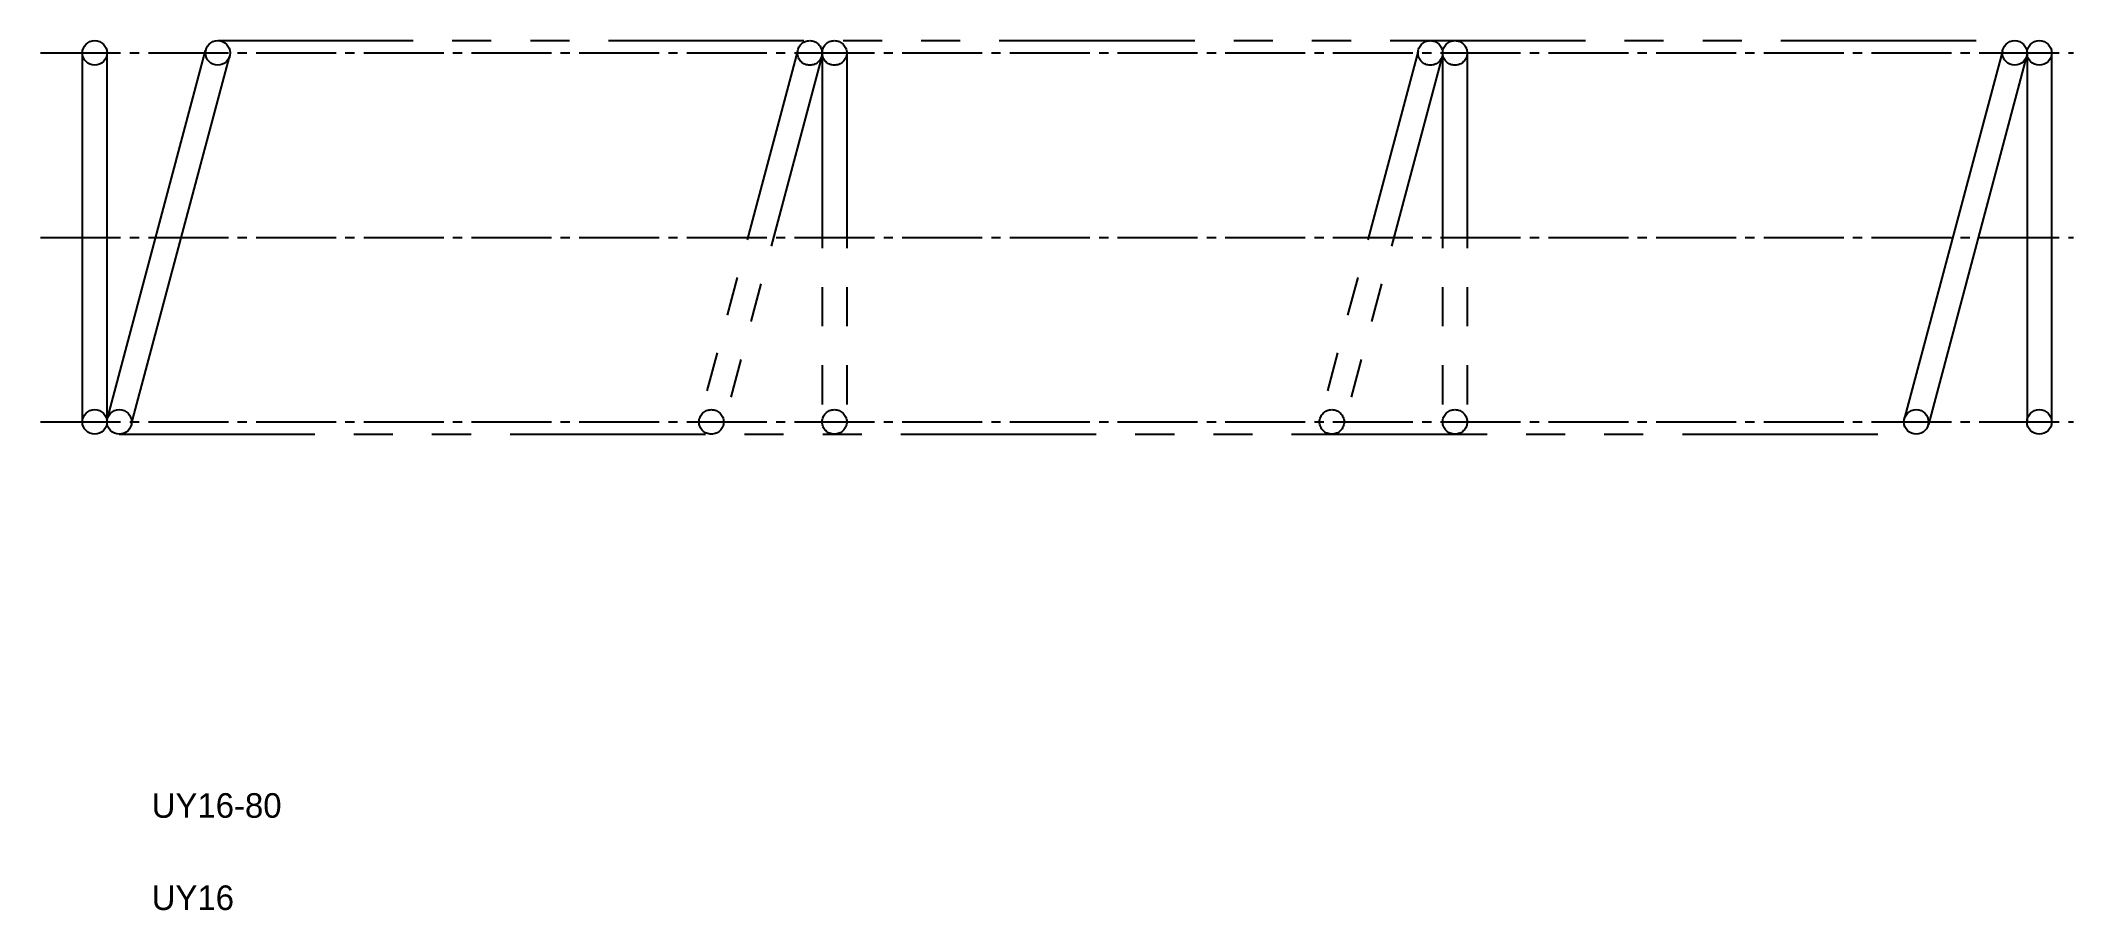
# Model space of a CAD drawing. Extents: x -37.9 to 44.7, y 2.5 to 37.8.
import ezdxf

# ---------------------------------------------------------------- set-up
doc = ezdxf.new("R2010")
doc.units = 0
doc.header["$LTSCALE"] = 0.25
doc.linetypes.add('CENTER', pattern=[17.5, 13, -1.5, 1.5, -1.5])
doc.linetypes.add('PHANTOM', pattern=[63.5, 31.75, -6.35, 6.35, -6.35, 6.35, -6.35])
doc.layers.get('0').update_dxf_attribs({"linetype": 'CONTINUOUS'})
doc.layers.add('CENTER', color=1, linetype='CENTER')

msp = doc.modelspace()

# ---------------------------------------------------------------- linework, layer by layer
at = {"color": 7, "linetype": 'CONTINUOUS'}
for p, q in [((-36.2, 22.344), (-36.2, 37.344)), ((-35.2, 22.344), (-35.2, 37.344)), ((-35.171, 22.532), (-31.193, 37.444)), ((-34.206, 22.271), (-30.227, 37.183)), ((41.805, 37.418), (37.827, 22.506)), ((42.8, 37.344), (42.8, 22.344)), ((43.8, 37.344), (43.8, 22.344)), ((42.77, 37.157), (38.792, 22.245))]:
    msp.add_line(p, q, dxfattribs=at)
at = {"color": 3, "linetype": 'PHANTOM'}
for p, q in [((-30.7, 37.844), (42.3, 37.844)), ((-7.143, 37.418), (-11.122, 22.506)), ((-6.149, 37.344), (-6.149, 22.344)), ((-5.149, 37.344), (-5.149, 22.344)), ((18.064, 37.418), (14.085, 22.506)), ((19.058, 37.344), (19.058, 22.344)), ((20.058, 37.344), (20.058, 22.344)), ((-6.178, 37.157), (-10.156, 22.245)), ((19.029, 37.157), (15.051, 22.245)), ((-34.7, 21.844), (38.3, 21.844))]:
    msp.add_line(p, q, dxfattribs=at)
at = {"color": 7, "linetype": 'CONTINUOUS'}
for centre in [(-35.7, 37.344), (-30.7, 37.344), (42.3, 37.344), (43.3, 37.344), (-35.7, 22.344), (-34.7, 22.344), (38.3, 22.344), (43.3, 22.344)]:
    msp.add_circle(centre, 0.5, dxfattribs=at)
at = {"color": 3, "linetype": 'PHANTOM'}
for centre in [(-6.649, 37.344), (-5.649, 37.344), (18.558, 37.344), (19.558, 37.344), (-10.649, 22.344), (-5.649, 22.344), (14.558, 22.344), (19.558, 22.344)]:
    msp.add_circle(centre, 0.5, dxfattribs=at)
at = {"layer": 'CENTER', "color": 1, "linetype": 'CENTER'}
for p, q in [((-37.896, 37.344), (44.682, 37.344)), ((-37.896, 29.844), (44.682, 29.844)), ((-37.896, 22.344), (44.682, 22.344))]:
    msp.add_line(p, q, dxfattribs=at)

# ---------------------------------------------------------------- texts
for s, p in [('UY16-80', (-33.386, 6.25)), ('UY16', (-33.386, 2.5))]:
    msp.add_text(s, height=1).set_placement(p)

doc.saveas('drawing.dxf')
